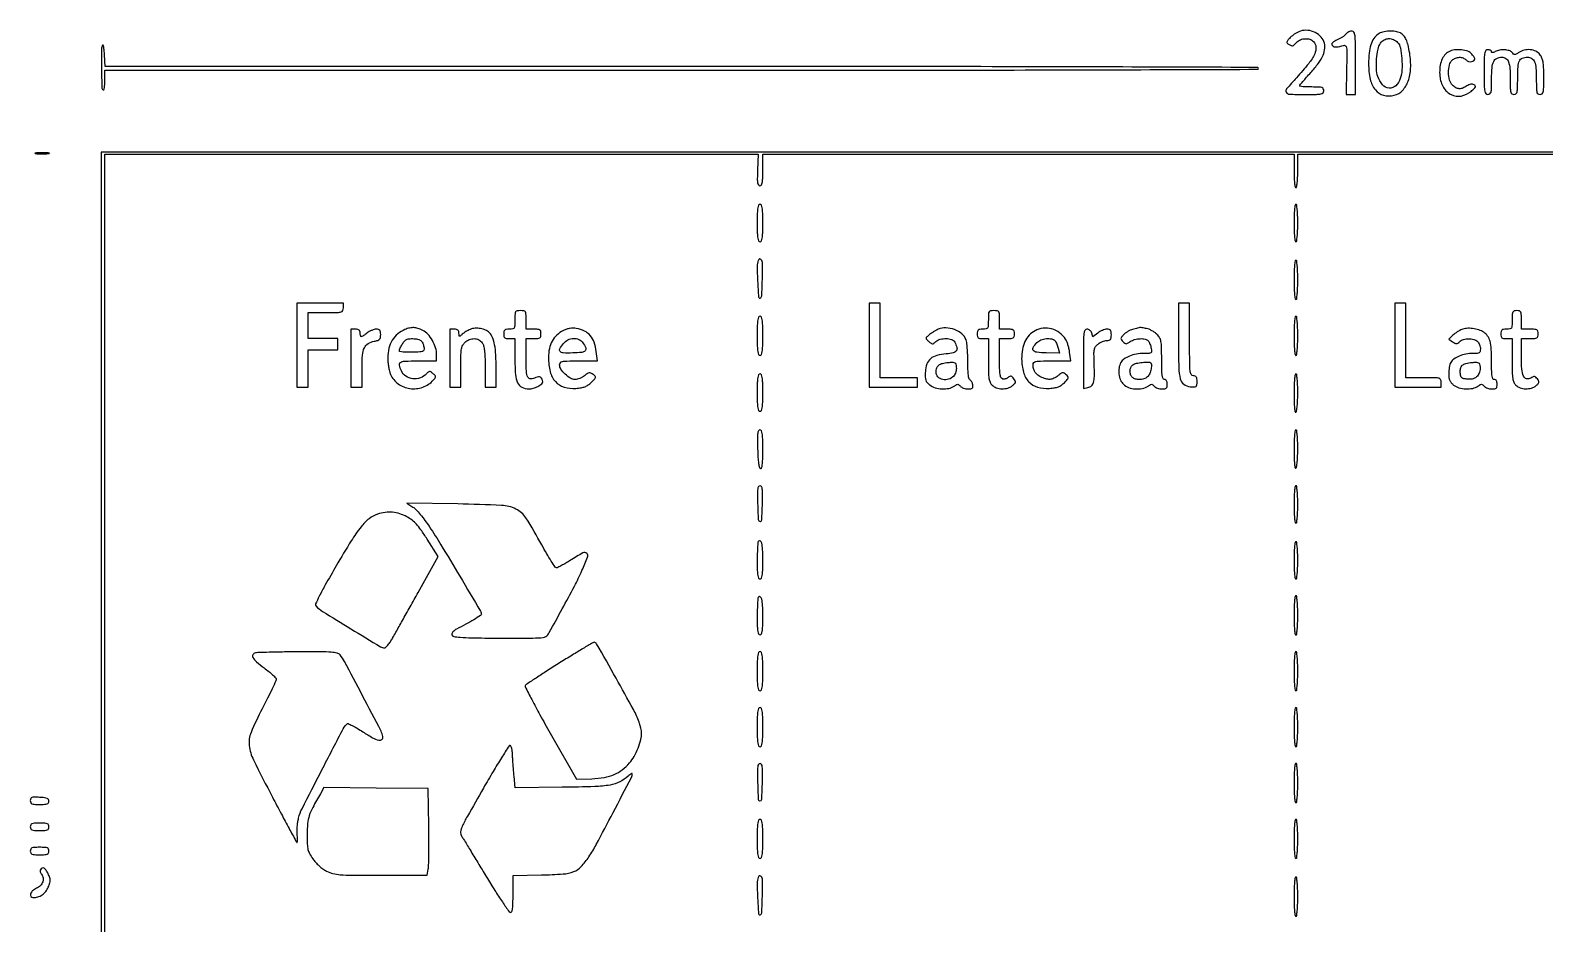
# Model space of a CAD drawing. Extents: x 0 to 1465, y 68 to 977.
# Drawn here: x 0 to 813, y 498 to 977 of the extents above; entities that cross this region are included whole.
import ezdxf

# ---------------------------------------------------------------- set-up
doc = ezdxf.new("R2010")
doc.units = 0

msp = doc.modelspace()

# ---------------------------------------------------------------- linework, layer by layer
for points in [[(680.5, 976.620181, 0.029939), (679.208269, 975.944631, 0.019687), (677.80543, 975.023346, 0.019824), (676.506393, 974.014942, 0.035689), (675.539763, 973.075577, 0.018165), (674.508621, 971.831368, 0.124859), (674.196429, 971.107681, 0.222395), (674.359543, 970.537924, 0.072705), (675.039763, 969.954263, 0.03608), (676.394347, 969.228497, 0.163954), (677.273013, 969.14502, 0.131761), (678.131288, 969.605366, 0.02023), (679.5, 971, -0.111035), (681.436579, 972.365269, -0.086449), (683.957324, 972.930103, -0.087917), (686.481213, 972.606757, -0.121238), (688.428571, 971.428571, -0.182408), (689.78411, 968.429864, -0.125975), (689.084621, 964.731509, -0.060902), (685.913554, 959.664684, -0.01403), (679.339912, 952, 0.008619), (674.046266, 945.961212, 0.292528), (673.803875, 944.153971, 0.282732), (675.347363, 943.134174, 0.008197), (683.531385, 943, 0.00361), (689.977426, 943.04654, 0.043611), (692.441423, 943.297762, 0.155951), (693.561397, 943.906967, 0.19315), (694, 945, 0.134481), (693.707995, 946.06604, 0.186514), (692.9375, 946.673077, 0.067313), (691.303549, 946.943601, 0.007414), (687.5, 947, -0.00861), (685.007766, 947.042921, -0.014276), (682.909375, 947.175275, -0.007913), (681.210627, 947.358367, -0.378575), (681, 947.596682, -0.173848), (681.141616, 947.99167, -0.002507), (682.762666, 949.941728, -0.006564), (684.70069, 952.188881, -0.00424), (687.000565, 954.741924, 0.026809), (691.125906, 959.75915, 0.058263), (693.59229, 964.085281, 0.079321), (694.539889, 967.90045, 0.112587), (694.056937, 971.350245, 0.116864), (691.928793, 974.487844, 0.093113), (688.445794, 976.654274, 0.09146), (684.355052, 977.433954, 0.107392)], [(705.872445, 975.345096, -0.054614), (705.116543, 974.61313, -0.021229), (703.928135, 973.76876, -0.020715), (702.552208, 972.95542, -0.024133), (701.180781, 972.302754, 0.081924), (698.58764, 970.679117, 0.448402), (698.580553, 969.219545, 0.212517), (700.765038, 968.510628, 0.053834), (704.5, 969.316728, -0.25292), (705.584556, 969.124609, -0.194543), (706.1876, 968.060882, -0.036388), (706.355331, 965.207049, -0.002126), (706.195884, 956.489896), (705.891769, 943), (708.445884, 943), (711, 943), (711, 960, 0.002034), (710.957224, 970.51531, 0.025471), (710.722389, 974.486418, 0.088334), (710.174231, 976.349068, 0.284411), (709.122445, 977, 0.073303), (708.303192, 976.879245, 0.044603), (707.393266, 976.513872, 0.043704), (706.536064, 975.978438, 0.058252)], [(723.116873, 975.369307, 0.095662), (720.838366, 973.015013, 0.06673), (719.242908, 969.669854, 0.051719), (718.30102, 965.216412, 0.026276), (718, 959.492281, 0.053233), (718.890735, 951.14968, 0.118571), (721.643963, 945.432158, 0.16022), (726.061491, 942.611586, 0.124361), (731.799958, 942.594055, 0.144591), (736.197215, 945.179866, 0.100828), (739.229571, 950.114228, 0.078751), (740.575132, 957.003394, 0.049582), (740.05476, 965.203703, 0.018242), (739.173683, 969.5741, 0.050047), (738.138797, 972.542819, 0.071793), (736.809344, 974.577434, 0.08956), (735.042823, 975.977082, 0.091048), (732.448345, 976.807598, 0.044811), (728.973884, 976.941934, 0.044857), (725.549208, 976.457327, 0.095486)], [(38.802864, 969.431027, 0.144894), (38.143478, 967.222214, 0.003985), (38.200764, 957.086938, 0.002744), (38.399409, 946.692913, 0.253379), (39.129948, 945.419688, 0.487695), (39.467739, 945.5445, 0.034459), (39.744422, 946.672883, 0.028146), (39.938159, 948.345836, 0.014755), (40, 950.440983), (40, 956), (349.5, 956, 0.000209), (486.249133, 956.057284, 0.000598), (581.375, 956.250808, 0.000021), (658.504838, 956.503195, 0.413243), (659, 957, 0.413243), (658.504839, 957.496805, 0.000021), (581.386929, 957.749192, 0.000598), (486.275712, 957.942716, 0.000209), (349.547717, 958), (40.095435, 958), (39.797717, 964.25, 0.011211), (39.634547, 966.576515, 0.024322), (39.382671, 968.350052, 0.040612), (39.091559, 969.398291, 0.617115)], [(733.566474, 970.926547, -0.136147), (735.05688, 967.955296, -0.030044), (735.827192, 962.251269, -0.032142), (735.887304, 956.18236, -0.066201), (735.008082, 951.524488, -0.122995), (732.555897, 947.643736, -0.216389), (729.041332, 946.415137, -0.192218), (725.474097, 948.225903, -0.100966), (722.963573, 952.610374, -0.06842), (722.213914, 956.680418, -0.031818), (722.311264, 962.060443, -0.031304), (723.064138, 967.241819, -0.093561), (724.431467, 970.535749, -0.1205), (726.298573, 972.278326, -0.117617), (728.776123, 972.982479, -0.113614), (731.373474, 972.500432, -0.106771)], [(760.360323, 965.539827, 0.093148), (758.315077, 963.44752, 0.069084), (756.904618, 960.530008, 0.059747), (756.199755, 956.923646, 0.04239), (756.245406, 952.797811, 0.108454), (758.19495, 946.750396, 0.148846), (762.361871, 942.889064, 0.160224), (767.728462, 942.16515, 0.12968), (773.00989, 944.661776, 0.012131), (774.716366, 946.16988, 0.10195), (775.309964, 947.002109, 0.267305), (775.243557, 947.6261, 0.108465), (774.581049, 948.214581, 0.090012), (773.746596, 948.501022, 0.080962), (772.831863, 948.491466, 0.068353), (771.838561, 948.174914, 0.041526), (770.771927, 947.552805, -0.059647), (768.62589, 946.403001, -0.107963), (766.666776, 946.091631, -0.112997), (764.817432, 946.628458, -0.069573), (763, 948, -0.134181), (761.459211, 950.699622, -0.059828), (760.914576, 954.790806, -0.06022), (761.35036, 958.83044, -0.153048), (762.828741, 961.345012, -0.085499), (764.654983, 962.502684, -0.093628), (766.705968, 962.934875, -0.098086), (768.696241, 962.583856, -0.104195), (770.35427, 961.502873, 0.125283), (771.644041, 960.736514, 0.10442), (773.237795, 960.610705, 0.129174), (774.510416, 961.128233, 0.236157), (775, 962.106989, 0.127445), (774.878828, 962.574656, 0.024463), (774.4125, 963.325178, 0.024628), (773.765669, 964.168799, 0.02051), (773, 965, 0.128409), (770.587486, 966.41346, 0.058034), (766.941746, 966.996647, 0.05738), (763.172934, 966.725003, 0.106506)], [(780, 955, 0.002988), (780.04462, 947.532631, 0.038318), (780.291667, 944.75, 0.142907), (780.898615, 943.490438, 0.212584), (782, 943, 0.164335), (783.081046, 943.36517, 0.173278), (783.690678, 944.303571, 0.053349), (783.949684, 946.342047, 0.004946), (784, 951.428571, -0.019569), (784.233043, 957.380576, -0.092257), (785.115599, 960.668263, -0.170093), (786.816523, 962.376634, -0.113134), (789.536245, 963, -0.158667), (791.663971, 962.307361, -0.146907), (793.05569, 960.4753, -0.072827), (793.799867, 957.026526, -0.016783), (794, 951.065741, 0.005285), (794.051213, 946.220814, 0.055537), (794.311991, 944.258218, 0.176155), (794.92135, 943.35164, 0.158885), (796, 943, 0.169819), (797.083383, 943.378885, 0.170232), (797.693182, 944.35, 0.051276), (797.950517, 946.466077, 0.004638), (798, 951.8, -0.014104), (798.175353, 958.015417, -0.094195), (798.920269, 961.004379, -0.191359), (800.469142, 962.478182, -0.095898), (803.164816, 963, -0.136448), (805.527675, 962.342953, -0.162256), (807.023782, 960.590487, -0.080012), (807.79849, 957.209625, -0.016395), (808, 951.065741, 0.005285), (808.051213, 946.220814, 0.055537), (808.311991, 944.258218, 0.176155), (808.92135, 943.35164, 0.158885), (810, 943, 0.177966), (811.086773, 943.399469, 0.165463), (811.696611, 944.420643, 0.048403), (811.951644, 946.654669, 0.004234), (812, 952.365141, 0.007471), (811.922492, 957.552319, 0.035301), (811.624336, 960.510391, 0.060486), (811.008659, 962.559709, 0.063546), (809.92742, 964.365141, 0.112004), (807.717832, 966.156347, 0.090292), (804.771213, 966.997379, 0.085196), (801.561662, 966.765744, 0.084705), (798.605959, 965.47747, -0.01968), (797.234756, 964.654252, -0.125993), (796.456352, 964.454941, -0.174765), (795.807975, 964.688708, -0.046534), (795.018698, 965.47747, 0.145986), (793.476906, 966.505654, 0.061233), (790.996401, 966.946554, 0.058025), (788.266282, 966.776177, 0.078448), (785.934259, 965.964816, -0.024465), (785.049945, 965.545821, -0.098707), (784.467129, 965.429632, -0.223915), (784.136188, 965.585661, -0.174147), (784, 965.964816, 0.185695), (783.847983, 966.360022, 0.089931), (783.4125, 966.695915, 0.069773), (782.765333, 966.923605, 0.049786), (782, 967, 0.212584), (780.898615, 966.509562, 0.142907), (780.291667, 965.25, 0.038318), (780.04462, 962.467369, 0.002988)], [(2.727696, 911.278268, 0.02012), (4.234338, 911.152063, 0.010546), (6.11537, 911.110215, 0.010474), (8.048239, 911.148479, 0.015806), (9.727696, 911.270202, 0.062969), (10.351289, 911.416037, 0.78507), (10.335636, 911.550546, 0.026082), (9.006031, 911.645979, 0.004587), (6.5, 911.67186, 0.004873), (3.985512, 911.650253, 0.021409), (2.504386, 911.559569, 0.613017), (2.45162, 911.422293, 0.180442)], [(390, 874, 0.005163), (390.055242, 868.649956, 0.032071), (390.2875, 865.916667, 0.076301), (390.73421, 864.47867, 0.286822), (391.5, 864, 0.286822), (392.26579, 864.47867, 0.076301), (392.7125, 865.916667, 0.032071), (392.944758, 868.649956, 0.005163), (393, 874, 0.005163), (392.944758, 879.350044, 0.032071), (392.7125, 882.083333, 0.076301), (392.26579, 883.52133, 0.286822), (391.5, 884, 0.286822), (390.73421, 883.52133, 0.076301), (390.2875, 882.083333, 0.032071), (390.055242, 879.350044, 0.005163)], [(678, 874, 0.008055), (678.065757, 869.918453, 0.016864), (678.275, 866.75, 0.012451), (678.573367, 864.367196, 0.371083), (679, 864, 0.371083), (679.426633, 864.367196, 0.012451), (679.725, 866.75, 0.016864), (679.934243, 869.918453, 0.008055), (680, 874, 0.008055), (679.934243, 878.081547, 0.016864), (679.725, 881.25, 0.012451), (679.426633, 883.632804, 0.371083), (679, 884, 0.371083), (678.573367, 883.632804, 0.012451), (678.275, 881.25, 0.016864), (678.065757, 878.081547, 0.008055)], [(390.492941, 853.842201, 0.096244), (389.95258, 850.777256, 0.00817), (390.223676, 842.742358, 0.004033), (390.713807, 834.320799, 0.466141), (391.5, 833.744915, 0.3318), (392.436978, 834.880487, 0.00535), (392.775073, 843.673893, 0.006789), (392.897609, 852.331692, 0.199062), (392.070947, 854.329053, 0.078025), (391.594048, 854.676522, 0.195741), (391.173175, 854.713373, 0.170535), (390.805843, 854.441542, 0.057435)], [(678, 843.5, 0.007593), (678.065344, 839.197465, 0.016146), (678.27381, 835.875, 0.011579), (678.570757, 833.372518, 0.373418), (679, 833, 0.373418), (679.429243, 833.372518, 0.011579), (679.72619, 835.875, 0.016146), (679.934656, 839.197465, 0.007593), (680, 843.5, 0.007593), (679.934656, 847.802535, 0.016146), (679.72619, 851.125, 0.011579), (679.429243, 853.627482, 0.373418), (679, 854, 0.373418), (678.570757, 853.627482, 0.011579), (678.27381, 851.125, 0.016146), (678.065344, 847.802535, 0.007593)], [(143, 808.5), (143, 786), (146, 786), (149, 786), (149, 796), (149, 806), (157, 806), (165, 806), (165, 809), (165, 812), (157, 812), (149, 812), (149, 819), (149, 826), (158.5, 826, 0.003407), (164.798163, 826.042917, 0.060999), (166.8, 826.315789, 0.22271), (167.677754, 827.04852, 0.109671), (168, 828.5), (168, 831), (155.5, 831), (143, 831)], [(616.014742, 811.25, 0.005122), (616.179046, 796.300039, 0.05593), (616.975329, 790.347281, 0.171189), (618.858868, 787.496158, 0.142149), (622.272993, 786.189635, 0.016095), (624.575174, 786.072363, 0.165073), (625.470896, 786.357795, 0.208934), (625.897436, 787.097318, 0.027814), (626, 788.939635, 0.029477), (625.909148, 790.479365, 0.115755), (625.586621, 791.367454, 0.16777), (624.979155, 791.838433, 0.081949), (624, 792, -0.282824), (622.85781, 792.702251, -0.091778), (622.275641, 794.6875, -0.023961), (622.039808, 799.026797, -0.001596), (622, 811.5), (622, 831), (619, 831), (616, 831)], [(732, 808.5), (732, 786), (744.5, 786), (757, 786), (757, 788.5, 0.109671), (756.677754, 789.95148, 0.22271), (755.8, 790.684211, 0.060999), (753.798163, 790.957083, 0.003407), (747.5, 791), (738, 791), (738, 811), (738, 831), (735, 831), (732, 831)], [(260, 822, -0.009722), (259.937776, 818.800013, -0.126045), (259.6, 817.666667, -0.222479), (258.819245, 817.14102, -0.0387), (257, 817, 0.030103), (255.386401, 816.902765, 0.144586), (254.55, 816.541667, 0.173074), (254.126572, 815.824437, 0.047675), (254, 814.5, 0.047675), (254.126572, 813.175563, 0.173074), (254.55, 812.458333, 0.144586), (255.386401, 812.097235, 0.030103), (257, 812), (260, 812), (260, 801.434259, 0.016604), (260.289387, 792.722314, 0.091116), (261.440194, 788.180163, 0.177688), (263.734015, 785.868736, 0.108538), (267.527494, 785.015313, 0.073767), (269.816199, 785.342999, 0.045252), (272.351593, 786.355428, 0.044186), (274.425641, 787.65193, 0.240981), (274.984687, 788.806704, 0.101035), (274.657739, 790.245316, 0.151107), (273.809347, 791.203303, 0.154343), (272.583155, 791.503089, 0.106629), (271.199616, 791.106831, -0.10796), (268.548748, 790.355142, -0.301744), (266.955877, 791.277528, -0.103882), (266.166404, 794.333967, -0.011438), (266, 801.606989), (266, 812), (270, 812, 0.016149), (272.321544, 812.074999, 0.124134), (273.35, 812.40625, 0.201266), (273.848244, 813.111634, 0.05449), (274, 814.5, 0.05449), (273.848244, 815.888366, 0.201266), (273.35, 816.59375, 0.124134), (272.321544, 816.925001, 0.016149), (270, 817), (266, 817), (266, 822, 0.009722), (265.937776, 825.199987, 0.126045), (265.6, 826.333333, 0.222479), (264.819245, 826.85898, 0.0387), (263, 827, 0.0387), (261.180755, 826.85898, 0.222479), (260.4, 826.333333, 0.126045), (260.062224, 825.199987, 0.009722)], [(390, 813.5, 0.004841), (390.054606, 807.860051, 0.030643), (390.285714, 805, 0.072528), (390.729954, 803.493192, 0.292784), (391.5, 803, 0.292784), (392.270046, 803.493192, 0.072528), (392.714286, 805, 0.030643), (392.945394, 807.860051, 0.004841), (393, 813.5, 0.004841), (392.945394, 819.139949, 0.030643), (392.714286, 822, 0.072528), (392.270046, 823.506808, 0.292784), (391.5, 824, 0.292784), (390.729954, 823.506808, 0.072528), (390.285714, 822, 0.030643), (390.054606, 819.139949, 0.004841)], [(514, 822, -0.009722), (513.937776, 818.800013, -0.126045), (513.6, 817.666667, -0.222479), (512.819245, 817.14102, -0.0387), (511, 817, 0.030103), (509.386401, 816.902765, 0.144586), (508.55, 816.541667, 0.173074), (508.126572, 815.824437, 0.047675), (508, 814.5, 0.047675), (508.126572, 813.175563, 0.173074), (508.55, 812.458333, 0.144586), (509.386401, 812.097235, 0.030103), (511, 812), (514, 812), (514, 800.5, 0.004796), (514.063469, 793.882824, 0.031985), (514.336957, 790.600543, 0.067456), (514.925543, 788.567348, 0.092489), (516, 787, 0.114743), (518.273706, 785.584267, 0.07654), (521.306991, 785.045951, 0.075102), (524.422268, 785.443937, 0.101523), (526.935033, 786.75, 0.025261), (528.116063, 787.811619, 0.150309), (528.501542, 788.534847, 0.172029), (528.386897, 789.296453, 0.035555), (527.65403, 790.462253, 0.030226), (526.816294, 791.47166, 0.153763), (526.187643, 791.825368, 0.18149), (525.53036, 791.724881, 0.045518), (524.620947, 791.100377, -0.061362), (523.898352, 790.637059, -0.053238), (523.049776, 790.335731, -0.055963), (522.209002, 790.231769, -0.094687), (521.512735, 790.35674, -0.215861), (520.741929, 791.137175, -0.054726), (520.29969, 792.908617, -0.028366), (520.060376, 795.94753, -0.005468), (520, 801.468615), (520, 812), (524, 812, 0.016149), (526.321544, 812.074999, 0.124134), (527.35, 812.40625, 0.201266), (527.848244, 813.111634, 0.05449), (528, 814.5, 0.05449), (527.848244, 815.888366, 0.201266), (527.35, 816.59375, 0.124134), (526.321544, 816.925001, 0.016149), (524, 817), (520, 817), (520, 822, 0.009722), (519.937776, 825.199987, 0.126045), (519.6, 826.333333, 0.222479), (518.819245, 826.85898, 0.0387), (517, 827, 0.0387), (515.180755, 826.85898, 0.222479), (514.4, 826.333333, 0.126045), (514.062224, 825.199987, 0.009722)], [(678, 813.5, 0.007593), (678.065344, 809.197465, 0.016146), (678.27381, 805.875, 0.011579), (678.570757, 803.372518, 0.373418), (679, 803, 0.373418), (679.429243, 803.372518, 0.011579), (679.72619, 805.875, 0.016146), (679.934656, 809.197465, 0.007593), (680, 813.5, 0.007593), (679.934656, 817.802535, 0.016146), (679.72619, 821.125, 0.011579), (679.429243, 823.627482, 0.373418), (679, 824, 0.373418), (678.570757, 823.627482, 0.011579), (678.27381, 821.125, 0.016146), (678.065344, 817.802535, 0.007593)], [(795, 822, -0.009722), (794.937776, 818.800013, -0.126045), (794.6, 817.666667, -0.222479), (793.819245, 817.14102, -0.0387), (792, 817, 0.030103), (790.386401, 816.902765, 0.144586), (789.55, 816.541667, 0.173074), (789.126572, 815.824437, 0.047675), (789, 814.5, 0.047675), (789.126572, 813.175563, 0.173074), (789.55, 812.458333, 0.144586), (790.386401, 812.097235, 0.030103), (792, 812), (795, 812), (795, 800.5, 0.004796), (795.063469, 793.882824, 0.031985), (795.336957, 790.600543, 0.067456), (795.925543, 788.567348, 0.092489), (797, 787, 0.114715), (799.273754, 785.584059, 0.076528), (802.307038, 785.045314, 0.075561), (805.402626, 785.443147, 0.105608), (807.85812, 786.75, 0.026674), (808.96479, 787.786893, 0.143495), (809.341538, 788.511339, 0.170781), (809.2339, 789.254798, 0.041732), (808.560594, 790.315736, 0.039596), (807.728931, 791.248686, 0.156988), (807.046829, 791.579988, 0.142596), (806.260021, 791.467049, 0.030707), (805.030786, 790.815736, -0.197948), (802.767351, 790.455583, -0.238641), (801.141188, 791.829643, -0.083792), (800.233755, 795.644698, -0.016582), (800, 802.69113), (800, 812), (804.5, 812, 0.012699), (807.179887, 812.068074, 0.114574), (808.3, 812.388889, 0.210352), (808.834383, 813.093239, 0.058662), (809, 814.5, 0.058662), (808.834383, 815.906761, 0.210352), (808.3, 816.611111, 0.114574), (807.179887, 816.931926, 0.012699), (804.5, 817), (800, 817), (800, 822, 0.010324), (799.93723, 825.03969, 0.105983), (799.625, 826.25, 0.217022), (798.919849, 826.819917, 0.063163), (797.5, 827, 0.063163), (796.080151, 826.819917, 0.217022), (795.375, 826.25, 0.105983), (795.06277, 825.03969, 0.010324)], [(172, 801.5), (172, 786), (175, 786), (178, 786), (178, 795.777494, -0.01738), (178.253313, 803.06282, -0.08674), (179.231823, 807.01749, -0.151328), (181.200923, 809.280857, -0.09251), (184.528742, 810.57137, 0.026694), (186.437759, 811.036153, 0.126416), (187.393226, 811.613695, 0.151304), (187.860617, 812.521919, 0.043765), (188, 814.111291, 0.032727), (187.900949, 815.622962, 0.139701), (187.545312, 816.444658, 0.169041), (186.853647, 816.868539, 0.053775), (185.634859, 817, 0.06503), (184.546475, 816.857844, 0.031815), (183.217592, 816.4125, 0.030908), (181.874192, 815.765602, 0.039007), (180.727129, 815, -0.010488), (179.710079, 814.233965, -0.014171), (178.757447, 813.5875, -0.01114), (177.945525, 813.094603, -0.131583), (177.592271, 813, -0.27255), (177.364047, 813.134387, -0.05469), (177.17398, 813.5875, -0.043983), (177.042992, 814.233689, -0.028029), (177, 815, 0.07578), (176.857434, 815.935258, 0.149477), (176.4375, 816.55, 0.124434), (175.682766, 816.893532, 0.044917), (174.5, 817), (172, 817)], [(201.020563, 816.883964, 0.078624), (197.117552, 814.562609, 0.083446), (194.214183, 811.190268, 0.077552), (192.426452, 806.835042, 0.056748), (191.792852, 801.638945, 0.025925), (191.891198, 799.398778, 0.018597), (192.22333, 796.914435, 0.018854), (192.718321, 794.566724, 0.037939), (193.315785, 792.771897, 0.138196), (197.361051, 787.685104, 0.12335), (203.646856, 785.182866, 0.119309), (210.539615, 785.903058, 0.124038), (216.226366, 789.697637, 0.021401), (217.219509, 790.894195, 0.176347), (217.425845, 791.559181, 0.182408), (217.152738, 792.18912, 0.023195), (216.056338, 793.219734, 0.025251), (214.894548, 794.116957, 0.168124), (214.200714, 794.31196, 0.169766), (213.538425, 794.035475, 0.025864), (212.508737, 793.009654, -0.127659), (209.275008, 790.885063, -0.11215), (205.248132, 790.464855, -0.115554), (201.528355, 791.820486, -0.141866), (199.12972, 794.614642, -0.04808), (198.03731, 797.789004, -0.32599), (198.639033, 799.232697, -0.129559), (200.864887, 799.891976, -0.007569), (208, 800), (218, 800), (218, 803.184276, 0.074614), (217.42549, 807.012731, 0.053781), (215.719499, 810.988206, 0.055219), (213.288642, 814.370642, 0.098885), (210.554669, 816.407034, 0.032862), (207.915977, 817.452906, 0.065514), (205.710046, 817.856193, 0.068475), (203.539243, 817.667393, 0.039056)], [(236.020563, 816.921808, 0.024396), (234.942129, 816.412108, 0.01594), (233.749358, 815.725726, 0.016043), (232.626847, 814.980413, 0.029345), (231.770563, 814.292362, -0.01134), (230.669575, 813.340495, -0.253414), (230.269516, 813.261966, -0.31114), (230.039789, 813.554957, -0.015418), (230, 814.845012, 0.063967), (229.866799, 815.881916, 0.152122), (229.459975, 816.534501, 0.133789), (228.713597, 816.890835, 0.044885), (227.5, 817), (225, 817), (225, 801.5), (225, 786), (228, 786), (231, 786), (231, 796.961045, -0.004817), (231.062697, 803.468747, -0.036896), (231.346421, 806.509837, -0.080627), (231.987962, 808.397001, -0.083234), (233.188561, 809.961045, -0.090982), (235.537565, 811.461914, -0.102084), (238.171786, 811.951155, -0.110928), (240.615253, 811.351168, -0.125159), (242.443296, 809.777494, -0.088896), (243.196492, 808.151036, -0.034309), (243.662336, 805.699327, -0.022769), (243.924521, 802.145822, -0.00703), (244, 796.777494), (244, 786), (247, 786), (250, 786), (249.976143, 795.75, 0.013026), (249.761923, 803.26538, 0.033027), (249.105172, 808.685741, 0.046502), (247.991112, 812.566696, 0.103598), (246.317792, 815.126652, 0.091219), (244.250851, 816.551257, 0.062313), (241.516672, 817.388249, 0.061301), (238.607103, 817.534291, 0.08028)], [(286.019933, 816.283535, 0.067781), (282.49214, 813.823389, 0.080222), (279.981521, 810.630806, 0.075289), (278.497447, 806.639583, 0.05147), (278, 801.819998, 0.060849), (278.927609, 794.225965, 0.122065), (281.732119, 788.917316, 0.139395), (286.39284, 785.963761, 0.090655), (292.772127, 785.278439, 0.023308), (295.52702, 785.611754, 0.05164), (297.563957, 786.175935, 0.058639), (299.278339, 787.09154, 0.039096), (301.003289, 788.503151, 0.008748), (302.877885, 790.363107, 0.137619), (303.304242, 791.146706, 0.264671), (303.106224, 791.803814, 0.037421), (301.970486, 792.733226, 0.046532), (300.779958, 793.411743, 0.143206), (299.871155, 793.540315, 0.109513), (298.891116, 793.16908, 0.02157), (297.354465, 792.064182, -0.039022), (296.170517, 791.274011, -0.030911), (294.78378, 790.606353, -0.031818), (293.411927, 790.146724, -0.06501), (292.288218, 790, -0.13978), (289.859058, 790.692629, -0.051886), (287.023145, 792.889959, -0.051873), (284.718649, 795.602392, -0.151291), (284, 797.923077, -0.175472), (284.41423, 799.067065, -0.170097), (285.47047, 799.69879, -0.046902), (287.81696, 799.953933, -0.003643), (294.139291, 800), (304.278582, 800), (303.684454, 805.016476, 0.053607), (302.547945, 809.982154, 0.095311), (300.462794, 813.605793, 0.102104), (297.296905, 816.038028, 0.068807), (292.948931, 817.450903, 0.041517), (291.201991, 817.615252, 0.04446), (289.492403, 817.481553, 0.042833), (287.778932, 817.039424, 0.033878)], [(487.153148, 816.979575, 0.024001), (486.083923, 816.468317, 0.012445), (484.798252, 815.73406, 0.012345), (483.512072, 814.912412, 0.018339), (482.43206, 814.125219, 0.013388), (480.932531, 812.879282, 0.187338), (480.614214, 812.26837, 0.220605), (480.82046, 811.65483, 0.019174), (482.028912, 810.473835, 0.0226), (483.250469, 809.464877, 0.154023), (483.978571, 809.207702, 0.166386), (484.692981, 809.425461, 0.027494), (485.828741, 810.345012, -0.118917), (488.197943, 811.635751, -0.072543), (491.377855, 812.010432, -0.076963), (494.31959, 811.471574, -0.188332), (495.964816, 810.065741, -0.05301), (497.126481, 807.202928, -0.229441), (496.822045, 805.445431, -0.184573), (495.160381, 804.349233, -0.03386), (491.458529, 803.788118, 0.043029), (486.295926, 802.908597, 0.112393), (482.974477, 801.185338, 0.132263), (481.043045, 798.39436, 0.070917), (480.201578, 794.259421, 0.017101), (480.129338, 791.366379, 0.07835), (480.405445, 789.71448, 0.10381), (481.136504, 788.463535, 0.042157), (482.586437, 787.110669, 0.095919), (485.425638, 785.649599, 0.059061), (489.144342, 785.026461, 0.059584), (492.856925, 785.290446, 0.10564), (495.670301, 786.481623, -0.022054), (496.904954, 787.267626, -0.131452), (497.63617, 787.463246, -0.174885), (498.257755, 787.238975, -0.046418), (499.015252, 786.481623, 0.090075), (499.692206, 785.913272, 0.043038), (500.727122, 785.435227, 0.040798), (501.926674, 785.109501, 0.045931), (503.11617, 785, 0.027864), (504.638688, 785.084912, 0.15178), (505.386013, 785.412112, 0.20062), (505.70189, 786.048284, 0.054134), (505.652135, 787.197197, 0.045048), (505.438074, 788.06636, 0.048221), (505.075035, 788.862395, 0.053556), (504.626763, 789.47559, 0.128393), (504.158409, 789.78053, -0.265504), (503.632478, 790.368201, -0.023148), (503.291291, 792.421095, -0.021452), (503.06749, 795.379416, -0.008153), (503, 799.518234, 0.009305), (502.929939, 803.282795, 0.010784), (502.719361, 806.860913, 0.009893), (502.416781, 809.87249, 0.060925), (502.044635, 811.382601, 0.131425), (499.790661, 814.508836, 0.081494), (495.844232, 816.77966, 0.079254), (491.258186, 817.715689, 0.110747)], [(539.050489, 816.212319, 0.080108), (535.916977, 813.768579, 0.076455), (533.650776, 810.427217, 0.067487), (532.298743, 806.185735, 0.044679), (531.866581, 801.08449, 0.066481), (532.860295, 793.905663, 0.122435), (535.741952, 788.801635, 0.134389), (540.458929, 785.935591, 0.0884), (546.81493, 785.281989, 0.022254), (549.557907, 785.608202, 0.050667), (551.569404, 786.152187, 0.060056), (553.213331, 787.019214, 0.045054), (554.785709, 788.331164, 0.013717), (556.33641, 789.969364, 0.125332), (556.787064, 790.832519, 0.208683), (556.648181, 791.597253, 0.04861), (555.800095, 792.628476, 0.043226), (554.765409, 793.498214, 0.183371), (553.995254, 793.694777, 0.123547), (553.108434, 793.362321, 0.0155), (551.444457, 792.13497, -0.05219), (549.139549, 790.682733, -0.096896), (547.014239, 790.106514, -0.092748), (544.765256, 790.362642, -0.044751), (542.071521, 791.463015, -0.050809), (540.182211, 792.69754, -0.084954), (538.932291, 794.119825, -0.085667), (538.232921, 795.867943, -0.052461), (538, 798.081787, -0.203581), (538.440097, 799.117878, -0.14613), (539.571012, 799.702688, -0.04285), (542.020123, 799.951858, -0.003936), (548.135924, 800), (558.271848, 800), (557.629692, 804.685039, 0.021754), (557.273153, 806.64751, 0.018831), (556.733284, 808.669776, 0.019249), (556.103994, 810.465702, 0.051174), (555.479841, 811.671111, 0.090062), (552.218609, 815.104558, 0.090698), (547.96606, 817.161794, 0.092971), (543.35215, 817.551509, 0.10067)], [(565, 801.138672), (565, 785.277344), (567.46765, 785.749065, 0.134635), (569.387191, 786.691849, 0.149015), (570.466512, 788.449348, 0.063052), (570.891925, 791.730092, 0.009088), (570.789304, 798.497502, -0.006132), (570.678197, 803.768643, -0.050545), (570.898792, 806.154644, -0.105333), (571.550595, 807.683132, -0.069249), (572.860784, 809.085987, -0.042402), (573.939902, 809.818737, -0.032189), (575.22992, 810.437759, -0.032967), (576.525338, 810.862933, -0.062889), (577.610784, 811, 0.053188), (578.856301, 811.132869, 0.173124), (579.550899, 811.56391, 0.138923), (579.90402, 812.407418, 0.030106), (580, 814, 0.030115), (579.904282, 815.587755, 0.137657), (579.552905, 816.432894, 0.173043), (578.863329, 816.865692, 0.054502), (577.634859, 817, 0.065405), (576.545148, 816.856842, 0.03177), (575.211743, 816.407899, 0.030847), (573.861917, 815.755926, 0.03874), (572.707218, 814.984337), (570.144718, 812.968675), (569.504971, 814.984337, 0.080516), (569.11557, 815.754706, 0.069472), (568.485445, 816.407899, 0.071356), (567.719202, 816.848842, 0.095213), (566.932612, 817, 0.265268), (565.853011, 816.383879, 0.103458), (565.280461, 814.698201, 0.028171), (565.042529, 811.038316, 0.002148)], [(591.418665, 816.924925, 0.037668), (590.103413, 816.433026, 0.026106), (588.698499, 815.691961, 0.026422), (587.416637, 814.8329, 0.048031), (586.485507, 813.983986, 0.02094), (585.45141, 812.740418, 0.146045), (585.174762, 812.009382, 0.180543), (585.37503, 811.327082, 0.035681), (586.22417, 810.347258, 0.0367), (587.210625, 809.495882, 0.163082), (587.928567, 809.261665, 0.130992), (588.732731, 809.482901, 0.020513), (590.129834, 810.378386, -0.085789), (592.501846, 811.494659, -0.058456), (595.45524, 811.946808, -0.06144), (598.185441, 811.707055, -0.168507), (599.818297, 810.718939, -0.057748), (600.261214, 810.038989, -0.022742), (600.714002, 809.015501, -0.022147), (601.107678, 807.853866, -0.025775), (601.374521, 806.718939, -0.038132), (601.544211, 805.079839, -0.254694), (601.184334, 804.374605, -0.140857), (600.22719, 804.057109, -0.010105), (597.401661, 804, 0.044686), (593.444846, 803.645662, 0.049127), (589.743115, 802.594021, 0.054889), (586.778939, 801.033299, 0.12187), (585.080491, 799.1504, 0.083915), (584.102986, 796.239326, 0.068473), (584.037873, 792.949076, 0.07004), (584.854618, 789.838799, 0.097494), (586.454545, 787.454545, 0.111688), (589.139732, 785.760039, 0.06685), (592.849683, 784.980968, 0.066391), (596.666405, 785.206808, 0.105216), (599.670301, 786.481623, -0.022054), (600.904954, 787.267626, -0.131452), (601.63617, 787.463246, -0.174885), (602.257755, 787.238975, -0.046418), (603.015252, 786.481623, 0.090221), (603.692617, 785.913263, 0.043015), (604.728965, 785.435227, 0.040768), (605.930548, 785.109501, 0.045839), (607.122445, 785, 0.033058), (608.650749, 785.101156, 0.146821), (609.462244, 785.467198, 0.168429), (609.876209, 786.187249, 0.047045), (610, 787.5, 0.04716), (609.90137, 788.543379, 0.088208), (609.6, 789.333333, 0.118484), (609.11998, 789.822179, 0.140575), (608.5, 790, -0.296879), (607.726952, 790.503369, -0.06992), (607.284519, 792.060606, -0.02968), (607.054183, 795.0128, -0.00463), (607, 800.863636, 0.004727), (606.93661, 807.568914, 0.04174), (606.634283, 810.512763, 0.088961), (605.91033, 812.417456, 0.061256), (604.485795, 814.241477, 0.041191), (603.296026, 815.249852, 0.028029), (601.796342, 816.199893, 0.028308), (600.23447, 816.958299, 0.049552), (598.860795, 817.377841, 0.008888), (596.530043, 817.801054, 0.055715), (595.322933, 817.862103, 0.049395), (594.076193, 817.661553, 0.006097)], [(768.000513, 816.909081, 0.031364), (766.881768, 816.364079, 0.017034), (765.577469, 815.564245, 0.016911), (764.30109, 814.656928, 0.025605), (763.261772, 813.776197), (761.022519, 811.672528), (763.07248, 810.23668, 0.030598), (764.270712, 809.502307, 0.133669), (765.074114, 809.320204, 0.139589), (765.839669, 809.574114, 0.034496), (766.889961, 810.400416, -0.114662), (768.956201, 811.548701, -0.069099), (771.744574, 811.944291, -0.069978), (774.491057, 811.566274, -0.127914), (776.428571, 810.428571, -0.063743), (777.030555, 809.649849, -0.039129), (777.538393, 808.605357, -0.038689), (777.884763, 807.473599, -0.054969), (778, 806.428571, -0.05897), (777.841906, 805.092785, -0.200908), (777.334929, 804.400577, -0.120104), (776.291681, 804.074372, -0.015998), (773.967881, 804, 0.04851), (770.244269, 803.637883, 0.048404), (766.657326, 802.565074, 0.052875), (763.739227, 800.99732, 0.120768), (762.080491, 799.1504, 0.057132), (761.664597, 798.100785, 0.021327), (761.317394, 796.551549, 0.020803), (761.079396, 794.815236, 0.02366), (761, 793.138322, 0.031215), (761.130118, 791.056133, 0.071364), (761.544719, 789.542213, 0.078741), (762.337065, 788.297705, 0.045073), (763.634859, 787.07258, 0.097249), (766.44708, 785.634754, 0.058426), (770.159692, 785.027909, 0.058849), (773.870508, 785.296514, 0.105689), (776.670301, 786.481623, -0.022054), (777.904954, 787.267626, -0.131452), (778.63617, 787.463246, -0.174885), (779.257755, 787.238975, -0.046418), (780.015252, 786.481623, 0.090221), (780.692617, 785.913263, 0.043015), (781.728965, 785.435227, 0.040768), (782.930548, 785.109501, 0.045839), (784.122445, 785, 0.033058), (785.650749, 785.101156, 0.146821), (786.462244, 785.467198, 0.168429), (786.876209, 786.187249, 0.047045), (787, 787.5, 0.04716), (786.90137, 788.543379, 0.088208), (786.6, 789.333333, 0.118484), (786.11998, 789.822179, 0.140575), (785.5, 790, -0.27959), (784.739214, 790.461491, -0.08083), (784.289746, 791.822483, -0.03385), (784.056046, 794.412398, -0.005579), (784, 799.4349, 0.013271), (783.817018, 806.327739, 0.051266), (783.154948, 810.550417, 0.085466), (781.878588, 813.344635, 0.100201), (779.794635, 815.373725, 0.065792), (777.119044, 816.636379, 0.045051), (773.836568, 817.368658, 0.045847), (770.579953, 817.491885, 0.0844)], [(209.859308, 810.669523, -0.054535), (210.302137, 809.999139, -0.027179), (210.717945, 809.06917, -0.026608), (211.048177, 808.048487, -0.035266), (211.231753, 807.089842, -0.104495), (211.118483, 805.82808, -0.233035), (210.474328, 805.144429, -0.077071), (208.934763, 804.826893, -0.006084), (204.749453, 804.670318, -0.011338), (202.161265, 804.663717, -0.018803), (199.98204, 804.789655, -0.013358), (198.271705, 804.999433, -0.371475), (197.999453, 805.315741, -0.10671), (198.265198, 806.542748, -0.023888), (199.247518, 808.459135, -0.024637), (200.419253, 810.284392, -0.090774), (201.399704, 811.234687, -0.1202), (203.180275, 811.883594, -0.044263), (205.872419, 811.942183, -0.043568), (208.470001, 811.539525, -0.160662)], [(296.443296, 809.777494, -0.049688), (297.999013, 807.007427, -0.307615), (297.715078, 805.485405, -0.173719), (295.879922, 804.609081, -0.017741), (290.997008, 804.286254, -0.015053), (285.956687, 804.284062, -0.195217), (284.272762, 805.02649, -0.334968), (284.096765, 806.444134, -0.035913), (286.07258, 809.365141, -0.10909), (288.443121, 811.309545, -0.10789), (291.421588, 812.084969, -0.114701), (294.308523, 811.533755, -0.136518)], [(549.797161, 810.744406, -0.050904), (550.244058, 810.078401, -0.019513), (550.730035, 809.073031, -0.019083), (551.176453, 807.932497, -0.022257), (551.509595, 806.817794), (552.179977, 804.146777), (545.091015, 804.323389, -0.019386), (540.078132, 804.643021, -0.183079), (538.185492, 805.591576, -0.334008), (538.029605, 807.155604, -0.051207), (540.038955, 809.811439, -0.11205), (542.174106, 811.264672, -0.069892), (545.130495, 811.972114, -0.073451), (547.985531, 811.825467, -0.171686)], [(495.415347, 791.90646, -0.131878), (492.70935, 790.160568, -0.132766), (489.500156, 790.010403, -0.154135), (486.980527, 791.46341, -0.187616), (486, 793.984544, -0.077981), (486.35573, 796.251562, -0.147701), (487.397294, 797.759169, -0.112904), (489.327044, 798.686792, -0.035521), (492.51268, 799.175487, -0.015741), (494.926265, 799.29561, -0.137711), (495.953041, 799.027461, -0.196732), (496.506056, 798.304731, -0.038133), (496.820335, 796.65646, -0.053349), (496.827449, 795.382134, -0.046677), (496.570087, 794.074294, -0.047788), (496.08497, 792.870529, -0.064331)], [(601.343578, 795.745351, -0.066714), (600.62454, 793.246845, -0.105565), (599.327727, 791.444854, -0.10931), (597.444913, 790.36959, -0.075427), (595.00887, 790, -0.071831), (592.896944, 790.304976, -0.11389), (591.312054, 791.199073, -0.120866), (590.339697, 792.651959, -0.08753), (590, 794.577555, -0.10073), (590.388421, 796.486018, -0.139134), (591.479147, 797.840191, -0.09879), (593.440756, 798.714553, -0.034386), (596.51268, 799.190199, -0.011623), (599.94711, 799.402121, -0.165958), (601.105975, 799.055624, -0.25128), (601.559872, 798.137129, -0.028406)], [(776.371448, 791.857952, -0.062829), (775.352342, 790.982463, -0.070721), (774.18619, 790.429125, -0.061813), (772.784252, 790.176386, -0.034703), (771.051113, 790.201492, -0.025934), (769.040351, 790.476081, -0.134086), (768.041069, 790.963925, -0.152613), (767.49696, 791.85706, -0.036767), (767.198935, 793.585175, -0.077022), (767.336839, 796.024921, -0.160326), (768.286048, 797.651852, -0.123824), (770.223331, 798.656257, -0.037694), (773.51268, 799.175487, -0.015741), (775.926265, 799.29561, -0.137711), (776.953041, 799.027461, -0.196732), (777.506056, 798.304731, -0.038133), (777.820335, 796.65646, -0.053679), (777.826671, 795.370081, -0.047764), (777.563771, 794.058243, -0.04869), (777.06495, 792.846605, -0.062008)], [(390, 783, 0.005163), (390.055242, 777.649956, 0.032071), (390.2875, 774.916667, 0.076301), (390.73421, 773.47867, 0.286822), (391.5, 773, 0.286822), (392.26579, 773.47867, 0.076301), (392.7125, 774.916667, 0.032071), (392.944758, 777.649956, 0.005163), (393, 783, 0.005163), (392.944758, 788.350044, 0.032071), (392.7125, 791.083333, 0.076301), (392.26579, 792.52133, 0.286822), (391.5, 793, 0.286822), (390.73421, 792.52133, 0.076301), (390.2875, 791.083333, 0.032071), (390.055242, 788.350044, 0.005163)], [(678, 782.440983, 0.006577), (678.059364, 777.928442, 0.018489), (678.259044, 774.77731, 0.020849), (678.556426, 772.696383, 0.527216), (679, 772.5, 0.225099), (679.402115, 773.121314, 0.009291), (679.709309, 775.828131, 0.014426), (679.928509, 779.166117, 0.009181), (680, 783.059017, 0.008113), (679.934192, 787.114483, 0.016953), (679.724852, 790.264754, 0.012559), (679.426312, 792.63346, 0.370792), (679, 793, 0.373678), (678.570461, 792.62688, 0.011482), (678.273676, 790.110246, 0.016065), (678.065298, 786.769605, 0.007542)], [(390.215017, 752.831215, 0.007237), (390.413044, 748.173712, 0.02177), (390.732163, 745.009099, 0.025935), (391.152632, 742.890192, 0.256094), (391.75, 742.247882, 0.415169), (392.361851, 742.556225, 0.048701), (392.730265, 744.206545, 0.025279), (392.944517, 747.18691, 0.005304), (393, 752.416667, 0.004673), (392.946171, 758.175912, 0.031345), (392.713741, 761.026311, 0.077694), (392.257827, 762.504818, 0.286637), (391.465017, 763, 0.282481), (390.683646, 762.520275, 0.087032), (390.262885, 761.140243, 0.032964), (390.109955, 758.431987, 0.004631)], [(678, 752.440983, 0.006577), (678.059364, 747.928442, 0.018489), (678.259044, 744.77731, 0.020849), (678.556426, 742.696383, 0.527216), (679, 742.5, 0.225099), (679.402115, 743.121314, 0.009291), (679.709309, 745.828131, 0.014426), (679.928509, 749.166117, 0.009181), (680, 753.059017, 0.008113), (679.934192, 757.114483, 0.016953), (679.724852, 760.264754, 0.012559), (679.426312, 762.63346, 0.370792), (679, 763, 0.373678), (678.570461, 762.62688, 0.011482), (678.273676, 760.110246, 0.016065), (678.065298, 756.769605, 0.007542)], [(390.213788, 723.494915, 0.005432), (390.567468, 714.866291, 0.371856), (391.504385, 713.888105, 0.426966), (392.439892, 714.6957, 0.005558), (392.786212, 723.25, 0.004763), (392.893679, 728.671429, 0.035379), (392.737936, 731.24535, 0.097786), (392.301485, 732.535908, 0.268628), (391.5, 733, 0.265152), (390.700575, 732.544002, 0.100219), (390.263068, 731.28429, 0.036244), (390.106904, 728.770567, 0.004923)], [(678, 723, 0.008055), (678.065757, 718.918453, 0.016864), (678.275, 715.75, 0.012451), (678.573367, 713.367196, 0.371083), (679, 713, 0.371083), (679.426633, 713.367196, 0.012451), (679.725, 715.75, 0.016864), (679.934243, 718.918453, 0.008055), (680, 723, 0.008055), (679.934243, 727.081547, 0.016864), (679.725, 730.25, 0.012451), (679.426633, 732.632804, 0.371083), (679, 733, 0.371083), (678.573367, 732.632804, 0.012451), (678.275, 730.25, 0.016864), (678.065757, 727.081547, 0.008055)], [(205.293296, 721.61399, -0.058735), (206.887359, 720.262333, -0.013537), (209.222835, 717.616083, -0.013803), (211.762334, 714.400238, -0.013091), (214.167417, 710.992826, -0.010907), (220.302014, 701.35087, -0.00237), (230.442059, 684.438096, -0.000386), (241.568234, 665.646432, -0.134249), (242, 664.067336, -0.258431), (241.615361, 663.372855, -0.004919), (237.971301, 661.141828, -0.010953), (233.64302, 658.677249, -0.007855), (228.704933, 656.10636, 0.042677), (227.606247, 655.433347, 0.06114), (226.776841, 654.649703, 0.0754), (226.292698, 653.844069, 0.146166), (226.218128, 653.10327, 0.308614), (227.147321, 652.18007, 0.02695), (230.621439, 651.727308, 0.014473), (236.898841, 651.433548, 0.001704), (250.888965, 651.231936, 0.002785), (262.010175, 651.171524, 0.008153), (269.675815, 651.297587, 0.005843), (275.243495, 651.545149, 0.160508), (276.589034, 652.073891, 0.092614), (278.398437, 654.251224, 0.001849), (285.383251, 666.887163, 0.004819), (291.925221, 679.103995, 0.015063), (295.995737, 687.490499, 0.013382), (299.00365, 694.705573, 0.312656), (298.507842, 696.750803, 0.319603), (296.438408, 696.975644, 0.013718), (289.790195, 693.0095, -0.007766), (287.294792, 691.48025, -0.01066), (285.001189, 690.188419, -0.007624), (283.058431, 689.185924, -0.113757), (282.320236, 689.0095, -0.251445), (281.652829, 689.360891, -0.005228), (279.515746, 692.601228, -0.010897), (277.087154, 696.555322, -0.006959), (274.429729, 701.25, 0.015226), (265.918355, 715.722984, 0.139745), (260.543976, 720.542706, 0.102625), (252.834563, 722.501533, 0.006458), (229.293296, 723.240227), (202.086593, 723.742328)], [(186.248896, 717.752935, 0.09335), (181.772094, 715.327142, 0.053674), (177.439184, 710.954375, 0.030123), (172.175269, 703.476314, 0.006626), (164.099561, 690, 0.003064), (158.271407, 679.832455, 0.013275), (155.011485, 673.688407, 0.013635), (153.103618, 669.571894, 0.308687), (153.340615, 668.353307, 0.056164), (156.817657, 665.611693, 0.001823), (171.990448, 656.27102, 0.000844), (187.969331, 646.551251, 0.139381), (189.925617, 646.014408, 0.187333), (190.708039, 646.326486, 0.028551), (191.89185, 647.562538, 0.028651), (193.179515, 649.258351, 0.021278), (194.408342, 651.264408, -0.000408), (196.13702, 654.370395, -0.000061), (199.628104, 660.62915, -0.000068), (203.754339, 668.02211, -0.000059), (208.093692, 675.792272), (218.8707, 695.084544), (212.913189, 704.395404, 0.009623), (209.604488, 709.353666, 0.031968), (207.166845, 712.420368, 0.044949), (204.853009, 714.556293, 0.039312), (202.092511, 716.353132, 0.045951), (198.23025, 718.016178, 0.056719), (194.392239, 718.799936, 0.056116), (190.442968, 718.705169, 0.043604)], [(390.63948, 703.306147, 0.178383), (390.383547, 702.751534, 0.004577), (390.187847, 699.965972, 0.009177), (390.04631, 696.648017, 0.00607), (390, 692.833333, 0.005279), (390.055469, 687.579905, 0.032576), (390.288136, 684.888889, 0.077607), (390.735663, 683.473689, 0.284745), (391.5, 683, 0.286092), (392.265278, 683.476914, 0.07676), (392.712277, 684.906831, 0.032248), (392.944678, 687.625152, 0.005203), (393, 692.940983, 0.009436), (392.888193, 698.864793, 0.046577), (392.453101, 702.171409, 0.177109), (391.671799, 703.378362, 0.373869)], [(678, 693, 0.008055), (678.065757, 688.918453, 0.016864), (678.275, 685.75, 0.012451), (678.573367, 683.367196, 0.371083), (679, 683, 0.371083), (679.426633, 683.367196, 0.012451), (679.725, 685.75, 0.016864), (679.934243, 688.918453, 0.008055), (680, 693, 0.008055), (679.934243, 697.081547, 0.016864), (679.725, 700.25, 0.012451), (679.426633, 702.632804, 0.371083), (679, 703, 0.371083), (678.573367, 702.632804, 0.012451), (678.275, 700.25, 0.016864), (678.065757, 697.081547, 0.008055)], [(390.63948, 673.306147, 0.178383), (390.383547, 672.751534, 0.004577), (390.187847, 669.965972, 0.009177), (390.04631, 666.648017, 0.00607), (390, 662.833333, 0.005279), (390.055469, 657.579905, 0.032576), (390.288136, 654.888889, 0.077607), (390.735663, 653.473689, 0.284745), (391.5, 653, 0.286092), (392.265278, 653.476914, 0.07676), (392.712277, 654.906831, 0.032248), (392.944678, 657.625152, 0.005203), (393, 662.940983, 0.009436), (392.888193, 668.864793, 0.046577), (392.453101, 672.171409, 0.177109), (391.671799, 673.378362, 0.373869)], [(678, 663.5, 0.007593), (678.065344, 659.197465, 0.016146), (678.27381, 655.875, 0.011579), (678.570757, 653.372518, 0.373418), (679, 653, 0.373418), (679.429243, 653.372518, 0.011579), (679.72619, 655.875, 0.016146), (679.934656, 659.197465, 0.007593), (680, 663.5, 0.007593), (679.934656, 667.802535, 0.016146), (679.72619, 671.125, 0.011579), (679.429243, 673.627482, 0.373418), (679, 674, 0.373418), (678.570757, 673.627482, 0.011579), (678.27381, 671.125, 0.016146), (678.065344, 667.802535, 0.007593)], [(120.75, 643.310674, 0.205783), (119.436928, 642.28841, 0.264248), (119.456923, 640.785125, 0.084335), (121.34566, 638.534791, 0.016951), (125.458915, 635.273585, -0.011429), (127.936388, 633.35348, -0.016418), (130.032593, 631.53337, -0.012208), (131.657399, 629.950693, -0.187505), (131.958915, 629.244269, -0.117445), (131.778672, 628.360153, -0.002195), (129.752362, 624.04842, -0.005248), (127.303121, 619.032111, -0.003471), (124.38955, 613.319639, 0.020215), (118.438768, 600.61888, 0.129387), (117.453057, 593.644081, 0.085777), (119.756449, 585.870942, 0.006215), (129.96607, 565.853759, 0.001016), (134.728108, 556.841655, 0.001593), (138.862998, 549.114308, 0.000401), (142.504468, 542.373827, 0.061031), (143.009798, 541.663035, 0.569543), (143.258322, 541.714602, 0.065962), (143.398622, 542.410213, 0.031278), (143.4047, 543.688829, 0.013615), (143.260418, 545.381932, -0.029612), (143.149475, 547.471879, -0.016808), (143.250267, 550.003959, -0.016739), (143.524159, 552.556998, -0.026399), (143.946962, 554.718897, -0.055806), (145.803917, 559.691272, -0.001501), (156.430372, 580.512236, -0.001311), (167.280123, 601.478721, -0.065629), (169.942675, 605.278317, -0.324027), (170.519282, 605.39628, -0.010951), (172.732959, 604.335654, -0.016901), (175.404157, 602.867662, -0.01051), (178.438933, 600.976296, 0.015765), (183.660882, 597.797504, 0.070532), (186.986916, 596.490358, 0.24078), (188.628956, 596.890337, 0.26421), (189.175146, 598.421322, 0.076593), (188.162481, 601.408741, 0.00086), (178.303172, 620.280912, 0.001156), (168.556747, 638.755185, 0.054598), (166.181905, 642.25, 0.160212), (164.580197, 643.225696, 0.039317), (161.489608, 643.695356, 0.017408), (155.967871, 643.901987, 0.002023), (143.595012, 643.883999, 0.001977), (135.384807, 643.806386, 0.002921), (128.182597, 643.667734, 0.001333), (122.046565, 643.497379, 0.056357)], [(283.993294, 637.926337, 0.00114), (277.225215, 633.620335, 0.001746), (271.380153, 629.854011, 0.000585), (266.342292, 626.574478, 0.048422), (265.619993, 625.99633, 0.328091), (265.490575, 625.218983, 0.001889), (269.046801, 618.267293, 0.006597), (273.391119, 610.119147, 0.003686), (278.88127, 600.313091), (293.022553, 575.486196), (301.261276, 575.822061, 0.030641), (308.007305, 576.512606, 0.058273), (313.244282, 578.016735, 0.065698), (317.571762, 580.536637, 0.051129), (321.519856, 584.294232, 0.050631), (323.92483, 587.759011, 0.031531), (326.044468, 592.23176, 0.031748), (327.531909, 596.780595, 0.068551), (327.956107, 600.431501, 0.039671), (327.85067, 601.476923, 0.013209), (327.535338, 602.984206, 0.013054), (327.096512, 604.642101, 0.014507), (326.585338, 606.21686, 0.03903), (323.588086, 612.912206, 0.003148), (314.240737, 629.811952, 0.000726), (303.85568, 648.249094, 0.270409), (302.568741, 649, 0.133951), (301.798886, 648.789986, 0.001237), (296.665815, 645.747111, 0.004079), (290.776593, 642.170837, 0.002613)], [(390, 633.5, 0.004841), (390.054606, 627.860051, 0.030643), (390.285714, 625, 0.072528), (390.729954, 623.493192, 0.292784), (391.5, 623, 0.292784), (392.270046, 623.493192, 0.072528), (392.714286, 625, 0.030643), (392.945394, 627.860051, 0.004841), (393, 633.5, 0.004841), (392.945394, 639.139949, 0.030643), (392.714286, 642, 0.072528), (392.270046, 643.506808, 0.292784), (391.5, 644, 0.292784), (390.729954, 643.506808, 0.072528), (390.285714, 642, 0.030643), (390.054606, 639.139949, 0.004841)], [(678, 633.5, 0.007593), (678.065344, 629.197465, 0.016146), (678.27381, 625.875, 0.011579), (678.570757, 623.372518, 0.373418), (679, 623, 0.373418), (679.429243, 623.372518, 0.011579), (679.72619, 625.875, 0.016146), (679.934656, 629.197465, 0.007593), (680, 633.5, 0.007593), (679.934656, 637.802535, 0.016146), (679.72619, 641.125, 0.011579), (679.429243, 643.627482, 0.373418), (679, 644, 0.373418), (678.570757, 643.627482, 0.011579), (678.27381, 641.125, 0.016146), (678.065344, 637.802535, 0.007593)], [(390, 603.5, 0.004841), (390.054606, 597.860051, 0.030643), (390.285714, 595, 0.072528), (390.729954, 593.493192, 0.292784), (391.5, 593, 0.292784), (392.270046, 593.493192, 0.072528), (392.714286, 595, 0.030643), (392.945394, 597.860051, 0.004841), (393, 603.5, 0.004841), (392.945394, 609.139949, 0.030643), (392.714286, 612, 0.072528), (392.270046, 613.506808, 0.292784), (391.5, 614, 0.292784), (390.729954, 613.506808, 0.072528), (390.285714, 612, 0.030643), (390.054606, 609.139949, 0.004841)], [(678, 603.5, 0.007593), (678.065344, 599.197465, 0.016146), (678.27381, 595.875, 0.011579), (678.570757, 593.372518, 0.373418), (679, 593, 0.373418), (679.429243, 593.372518, 0.011579), (679.72619, 595.875, 0.016146), (679.934656, 599.197465, 0.007593), (680, 603.5, 0.007593), (679.934656, 607.802535, 0.016146), (679.72619, 611.125, 0.011579), (679.429243, 613.627482, 0.373418), (679, 614, 0.373418), (678.570757, 613.627482, 0.011579), (678.27381, 611.125, 0.016146), (678.065344, 607.802535, 0.007593)], [(243.123513, 570.802035, 0.001437), (234.47938, 555.660188, 0.022113), (231.750395, 550.30953, 0.074986), (230.892921, 547.301855, 0.174513), (231.391527, 545.045773, -0.00392), (232.476838, 543.29613, -0.0002), (235.949686, 537.593133, -0.00032), (240.070996, 530.80939, -0.000232), (244.652131, 523.25, 0.004791), (249.216564, 515.870836, 0.007616), (253.27825, 509.654688, 0.002683), (256.856041, 504.417931, 0.246324), (257.652904, 504, 0.316708), (258.32062, 504.470095, 0.052257), (258.716018, 506.089188, 0.027918), (258.941556, 508.928041, 0.005865), (259, 513.910251), (259, 523.820502), (274.25, 524.160251, 0.011573), (285.829882, 524.686572, 0.074387), (291.538454, 525.945543, 0.112892), (295.522016, 528.615053, 0.042329), (299.726883, 533.912062, 0.024269), (303.66062, 540.507019, 0.002131), (312.73058, 557.716707, 0.000588), (322.508876, 576.517518, 0.120179), (323, 578.531306, 0.480957), (322.821098, 578.674269, 0.075639), (322.335054, 578.483855, 0.039391), (321.605969, 577.981718, 0.018085), (320.736353, 577.222042, -0.073119), (316.252312, 574.099993, -0.073489), (311.067058, 572.407421, -0.034343), (302.866244, 571.583426, -0.0045), (285.337622, 571.189297), (260.175245, 570.850065), (259.575637, 577.175033, -0.002962), (259.328618, 579.955976, -0.002082), (259.082248, 583.087829, -0.002101), (258.871529, 586.087283, -0.004403), (258.738015, 588.421831, 0.01901), (258.572714, 590.331661, 0.027593), (258.270648, 591.996113, 0.026425), (257.8919, 593.276823, 0.232361), (257.481212, 593.678093, 0.342946), (256.861886, 593.456522, 0.001496), (252.843389, 587.096204, 0.006047), (248.311157, 579.677237, 0.003674)], [(390.215017, 573.75, 0.005003), (390.557813, 564.686146, 0.428153), (391.495836, 563.873488, 0.372859), (392.43513, 564.858101, 0.004896), (392.784983, 573.995313, 0.004617), (392.892151, 579.563572, 0.034451), (392.736648, 582.202243, 0.094849), (392.30208, 583.527463, 0.272669), (391.5, 584, 0.275933), (390.695903, 583.519675, 0.09255), (390.262444, 582.16318, 0.033664), (390.107323, 579.464181, 0.004476)], [(678, 573.5, 0.007593), (678.065344, 569.197465, 0.016146), (678.27381, 565.875, 0.011579), (678.570757, 563.372518, 0.373418), (679, 563, 0.373418), (679.429243, 563.372518, 0.011579), (679.72619, 565.875, 0.016146), (679.934656, 569.197465, 0.007593), (680, 573.5, 0.007593), (679.934656, 577.802535, 0.016146), (679.72619, 581.125, 0.011579), (679.429243, 583.627482, 0.373418), (679, 584, 0.373418), (678.570757, 583.627482, 0.011579), (678.27381, 581.125, 0.016146), (678.065344, 577.802535, 0.007593)], [(155.617054, 567.755818, 0.009317), (151.545965, 560.403695, 0.043638), (149.665116, 555.953189, 0.055728), (148.810566, 551.765241, 0.021548), (148.532637, 545.838077, 0.008773), (148.604575, 540.616999, 0.048555), (148.963716, 537.834403, 0.068153), (149.804529, 535.610633, 0.02739), (151.513375, 532.838077, 0.034261), (153.027965, 530.948209, 0.025857), (154.929447, 529.085909, 0.026068), (156.98805, 527.45108, 0.03771), (158.975265, 526.25, 0.054309), (162.401209, 524.961423, 0.043607), (166.289165, 524.317681, 0.01756), (172.640887, 524.051963, 0.001673), (188.166577, 524), (212.909374, 524), (213.497503, 527.25, 0.038815), (213.716953, 529.406058, 0.002785), (213.826854, 535.420313, 0.003899), (213.862063, 542.602721, 0.002936), (213.792816, 550.5), (213.5, 570.5), (185.5, 570.755818), (157.5, 571.011636)], [(0, 564.050471, 0.104118), (0.227836, 562.96821, 0.194042), (0.859616, 562.352524, 0.086117), (2.163132, 562.064632, 0.01139), (5, 562, 0.012582), (7.65436, 562.066805, 0.071713), (9.035705, 562.33749, 0.162229), (9.734502, 562.877977, 0.148811), (9.999807, 563.75, 0.153882), (9.724696, 564.622397, 0.143669), (8.992435, 565.207991, 0.068407), (7.5782, 565.572987, 0.013988), (4.999807, 565.800471, 0.010116), (2.088681, 565.916376, 0.089299), (0.822958, 565.713981, 0.213685), (0.216354, 565.140054, 0.098323)], [(390, 543.5, 0.004841), (390.054606, 537.860051, 0.030643), (390.285714, 535, 0.072528), (390.729954, 533.493192, 0.292784), (391.5, 533, 0.292784), (392.270046, 533.493192, 0.072528), (392.714286, 535, 0.030643), (392.945394, 537.860051, 0.004841), (393, 543.5, 0.004841), (392.945394, 549.139949, 0.030643), (392.714286, 552, 0.072528), (392.270046, 553.506808, 0.292784), (391.5, 554, 0.292784), (390.729954, 553.506808, 0.072528), (390.285714, 552, 0.030643), (390.054606, 549.139949, 0.004841)], [(678, 543.5, 0.007593), (678.065344, 539.197465, 0.016146), (678.27381, 535.875, 0.011579), (678.570757, 533.372518, 0.373418), (679, 533, 0.373418), (679.429243, 533.372518, 0.011579), (679.72619, 535.875, 0.016146), (679.934656, 539.197465, 0.007593), (680, 543.5, 0.007593), (679.934656, 547.802535, 0.016146), (679.72619, 551.125, 0.011579), (679.429243, 553.627482, 0.373418), (679, 554, 0.373418), (678.570757, 553.627482, 0.011579), (678.27381, 551.125, 0.016146), (678.065344, 547.802535, 0.007593)], [(0, 550, 0.110458), (0.233935, 548.953987, 0.189791), (0.875, 548.35, 0.083766), (2.190675, 548.064942, 0.011557), (5, 548, 0.011557), (7.809325, 548.064942, 0.083766), (9.125, 548.35, 0.189791), (9.766065, 548.953987, 0.110458), (10, 550, 0.110458), (9.766065, 551.046013, 0.189791), (9.125, 551.65, 0.083766), (7.809325, 551.935058, 0.011557), (5, 552, 0.011557), (2.190675, 551.935058, 0.083766), (0.875, 551.65, 0.189791), (0.233935, 551.046013, 0.110458)], [(0, 537, 0.110458), (0.233935, 535.953987, 0.189791), (0.875, 535.35, 0.083766), (2.190675, 535.064942, 0.011557), (5, 535, 0.011557), (7.809325, 535.064942, 0.083766), (9.125, 535.35, 0.189791), (9.766065, 535.953987, 0.110458), (10, 537, 0.110458), (9.766065, 538.046013, 0.189791), (9.125, 538.65, 0.083766), (7.809325, 538.935058, 0.011557), (5, 539, 0.011557), (2.190675, 538.935058, 0.083766), (0.875, 538.65, 0.189791), (0.233935, 538.046013, 0.110458)], [(5.472927, 526.956195, 0.122874), (5.312292, 526.453082, 0.068408), (5.358909, 525.807419, 0.061636), (5.594097, 525.124785, 0.059524), (5.990674, 524.511237, -0.131558), (6.879359, 522.579175, -0.129929), (6.689692, 520.451584, -0.113421), (5.415083, 518.476939, -0.084392), (3.271642, 517, 0.077924), (1.274653, 515.661488, 0.118735), (0.121394, 513.933121, 0.240559), (0.280507, 512.614665, 0.249638), (1.4349, 512, 0.075905), (4.001663, 512.391919, 0.075849), (6.335219, 513.531987, 0.074256), (8.262053, 515.341826, 0.068275), (9.642017, 517.685651, 0.020189), (10.462148, 519.895256, 0.080077), (10.685287, 521.321267, 0.085437), (10.441839, 522.697722, 0.024869), (9.609827, 524.692012, 0.031598), (8.440949, 526.790817, 0.125325), (7.36975, 527.788998, 0.249464), (6.384551, 527.800654, 0.135853)], [(390.492941, 522.842201, 0.096244), (389.95258, 519.777256, 0.00817), (390.223676, 511.742358, 0.004033), (390.713807, 503.320799, 0.466141), (391.5, 502.744915, 0.3318), (392.436978, 503.880487, 0.00535), (392.775073, 512.673893, 0.006789), (392.897609, 521.331692, 0.199062), (392.070947, 523.329053, 0.078025), (391.594048, 523.676522, 0.195741), (391.173175, 523.713373, 0.170535), (390.805843, 523.441542, 0.057435)], [(678, 512.5, 0.007593), (678.065344, 508.197465, 0.016146), (678.27381, 504.875, 0.011579), (678.570757, 502.372518, 0.373418), (679, 502, 0.373418), (679.429243, 502.372518, 0.011579), (679.72619, 504.875, 0.016146), (679.934656, 508.197465, 0.007593), (680, 512.5, 0.007593), (679.934656, 516.802535, 0.016146), (679.72619, 520.125, 0.011579), (679.429243, 522.627482, 0.373418), (679, 523, 0.373418), (678.570757, 522.627482, 0.011579), (678.27381, 520.125, 0.016146), (678.065344, 516.802535, 0.007593)]]:
    msp.add_lwpolyline(points, format="xyb", close=True)
for points in [[(38.002529, 521), (38.010047, 130), (751.505024, 130), (1465, 130), (1465, 521), (1465, 912), (751.497505, 912), (37.99501, 912)], [(450, 808.5), (450, 786), (463, 786), (476, 786), (476, 788.5), (476, 791), (466, 791), (456, 791), (456, 811), (456, 831), (453, 831), (450, 831)]]:
    msp.add_lwpolyline(points, close=True)
msp.add_lwpolyline([(40, 131), (40, 521), (40, 911), (215.25, 911.002334), (390.5, 911.004669), (390.176526, 902.502334, 0.005639), (390.050999, 897.810788, 0.040383), (390.198758, 895.549491, 0.112253), (390.63608, 894.42044, 0.249408), (391.426526, 894, 0.250036), (392.225203, 894.426031, 0.10228), (392.703721, 895.600515, 0.039653), (392.943664, 897.904269, 0.006129), (393, 902.5), (393, 911), (535.5, 911), (678, 911), (678, 902, 0.009164), (678.066717, 898.360273, 0.018502), (678.277778, 895.5, 0.014491), (678.579235, 893.35519, 0.365646), (679, 893, 0.365646), (679.420765, 893.35519, 0.014491), (679.722222, 895.5, 0.018502), (679.933283, 898.360273, 0.009164), (680, 902), (680, 911), (947.5, 911)], format="xyb")

doc.saveas('drawing.dxf')
